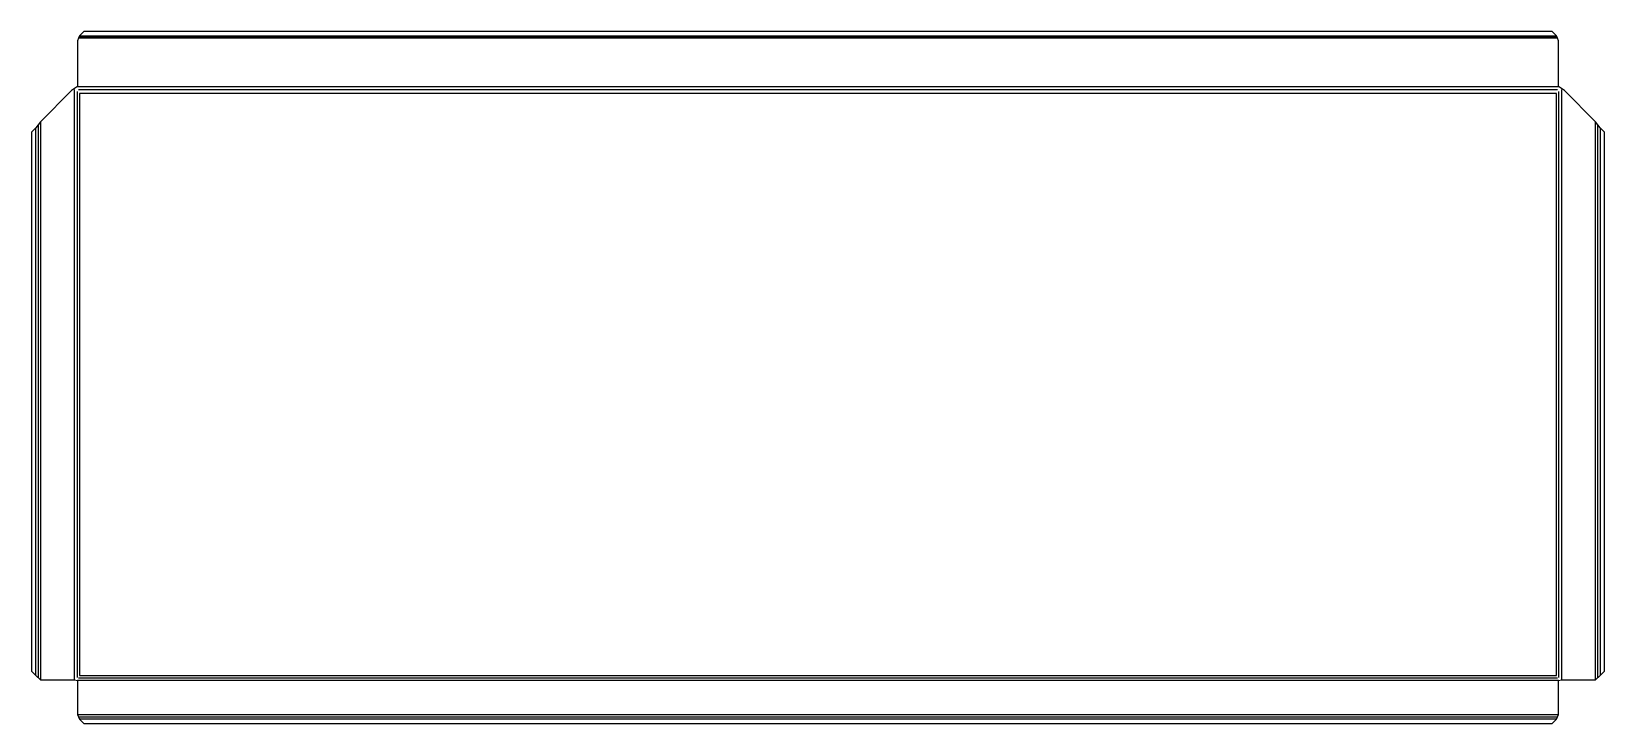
# Model space of a CAD drawing. Header units: millimetres. Extents: x -25 to 713, y 0 to 325.
import ezdxf

# ---------------------------------------------------------------- set-up
doc = ezdxf.new("R2010")
doc.units = ezdxf.units.MM

msp = doc.modelspace()

# ---------------------------------------------------------------- linework, layer by layer
at = {"layer": 'BEND'}
for p, q in [((691.12, 322.11), (-2.26, 322.11)), ((-3.2, 296.52), (-3.2, 21.52)), ((691.38, 297.22), (-2.52, 297.22)), ((692.06, 21.52), (692.06, 296.52)), ((-21.46, 280.9), (-21.46, 21.56)), ((710.32, 21.56), (710.32, 280.9)), ((-2.52, 21.39), (691.38, 21.39)), ((-2.49, 3.13), (691.34, 3.13))]:
    msp.add_line(p, q, dxfattribs=at)
at = {"layer": 'BEND_EXTENT'}
for p, q in [((691.38, 321.54), (-2.52, 321.54)), ((-2, 322.68), (690.86, 322.68)), ((-4.33, 20.52), (-4.33, 297.52)), ((-2.97, 298.92), (691.83, 298.92)), ((693.19, 297.52), (693.19, 20.52)), ((-20.33, 282.35), (-20.33, 20.52)), ((709.19, 20.52), (709.19, 282.35)), ((-22.59, 22.59), (-22.59, 279.45)), ((711.45, 279.45), (711.45, 22.59)), ((691.83, 20.26), (-2.97, 20.26)), ((-2.97, 4.26), (691.83, 4.26)), ((690.86, 2), (-2, 2))]:
    msp.add_line(p, q, dxfattribs=at)
msp.add_lwpolyline([(690.93, 22.52), (690.93, 295.52), (-2.07, 295.52), (-2.07, 22.52)], close=True, dxfattribs=at)
at = {"layer": 'OUTER_PROFILES'}
msp.add_lwpolyline([(711.45, 279.45), (709.19, 282.35), (694.61, 296.94), (691.83, 298.92), (691.83, 320.26), (691.38, 321.54), (690.86, 322.68), (688.86, 324.68), (0, 324.68), (-2, 322.68), (-2.52, 321.54), (-2.97, 320.26), (-2.97, 298.92), (-5.75, 296.94), (-20.33, 282.35), (-22.59, 279.45), (-24.59, 277.45), (-24.59, 24.59), (-22.59, 22.59), (-20.33, 20.52), (-4.33, 20.52), (-2.97, 20.26), (-2.97, 4.26), (-2, 2), (0, 0), (688.86, 0), (690.86, 2), (691.83, 4.26), (691.83, 20.26), (693.19, 20.52), (709.19, 20.52), (711.45, 22.59), (713.45, 24.59), (713.45, 277.45)], close=True, dxfattribs=at)

doc.saveas('drawing.dxf')
